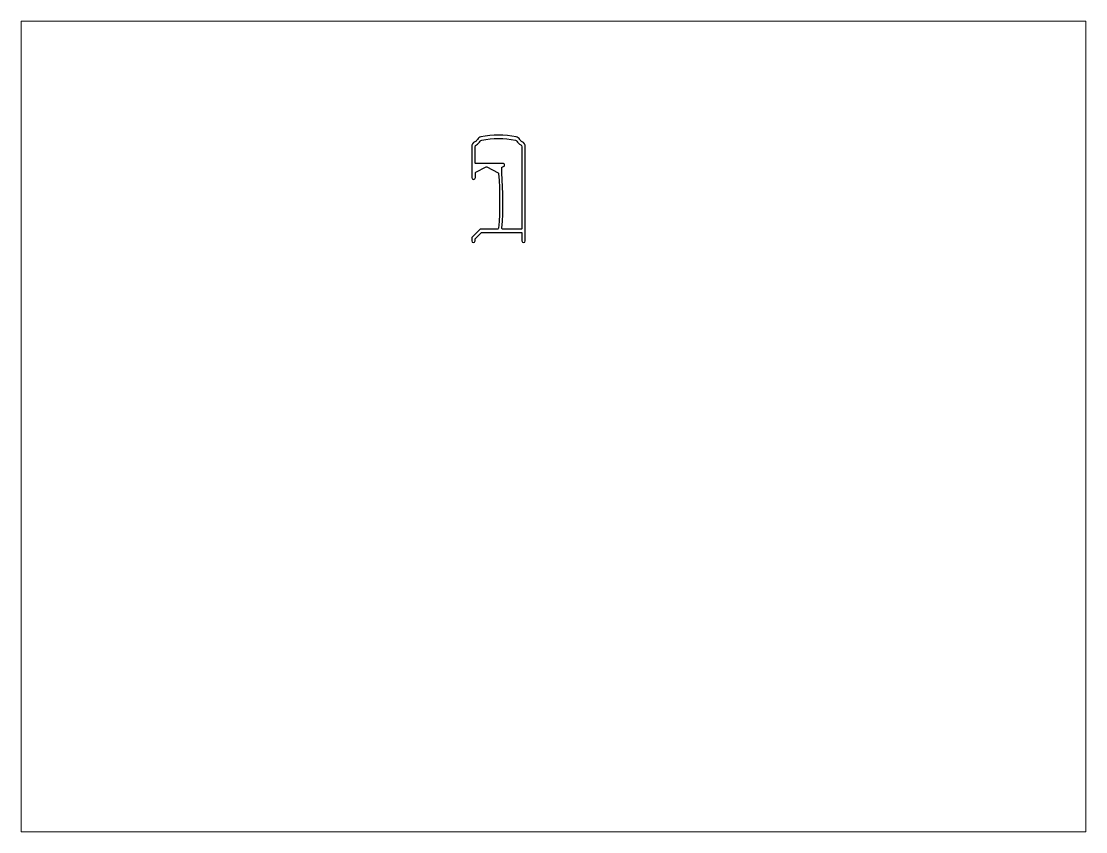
# Paper-space layout 'Layout1' of a CAD drawing. Extents: x 27 to 240, y 20 to 183.
# The model-space entities are those that its viewports show. They can reach past a viewport. Long polylines and large blocks are cut down to what shows.
import ezdxf

# ---------------------------------------------------------------- set-up
doc = ezdxf.new("R2010")
doc.units = 0
doc.header["$LTSCALE"] = 15
doc.layers.get('0').update_dxf_attribs({"linetype": 'CONTINUOUS'})
doc.layers.add('ANA', color=220, linetype='CONTINUOUS')

msp = doc.modelspace()

# ---------------------------------------------------------------- linework, layer by layer
at = {"layer": 'ANA', "color": 0}
for points in [[(170.44, 222.26, -0.257959), (170.6, 222.01, -0.038566), (170.61, 202.17, -0.391935), (170.31, 201.89), (164.11, 201.89, 0.198912), (163.9, 201.8), (160.97, 198.88, 0.198912), (160.89, 198.66), (160.89, 197.59, 1), (162.09, 197.59), (162.09, 198.17, -0.198912), (162.17, 198.38), (164.39, 200.6, -0.198912), (164.61, 200.69), (178.79, 200.69, -0.414214), (179.09, 200.39), (179.09, 197.59, 1), (180.29, 197.59), (180.29, 231.74, 0.29076), (179.14, 233.55, -0.152633), (178.26, 234.36, 0.210798), (176.95, 235.31, 0.107305), (164.22, 235.31, 0.210798), (162.92, 234.36, -0.152633), (162.04, 233.55, 0.29076), (160.89, 231.74), (160.89, 220.54, 1), (162.19, 220.54), (162.19, 222.21, -0.278737), (162.35, 222.47), (166.05, 224.42, -0.246544), (166.33, 224.42)], [(179.09, 231.74), (179.09, 202.19, -0.414214), (178.79, 201.89), (172.11, 201.89, -0.436533), (171.81, 202.21, 0.038531), (171.79, 222.23), (171.79, 224.19, -0.414214), (172.09, 224.49), (172.19, 224.49, 0.414214), (172.79, 225.09), (172.79, 225.09, 0.414214), (172.19, 225.69), (162.39, 225.69, -0.414214), (162.09, 225.99), (162.09, 231.74, -0.29076), (162.55, 232.46, 0.152633), (163.95, 233.75, -0.210798), (164.48, 234.13, -0.107305), (176.7, 234.13, -0.210798), (177.22, 233.75, 0.152633), (178.63, 232.46, -0.29076)]]:
    msp.add_lwpolyline(points, format="xyb", close=True, dxfattribs=at)

psp = doc.layouts.get("Layout1")

# ---------------------------------------------------------------- viewports
at = {"layer": '0', "color": 0, "linetype": 'BYBLOCK', "ltscale": 0.05}
psp.add_viewport(center=(133.35, 101.6), size=(213.36, 162.56), view_center_point=(190.51, 130.3), view_height=293.8955, dxfattribs=at)

doc.saveas('drawing.dxf')
